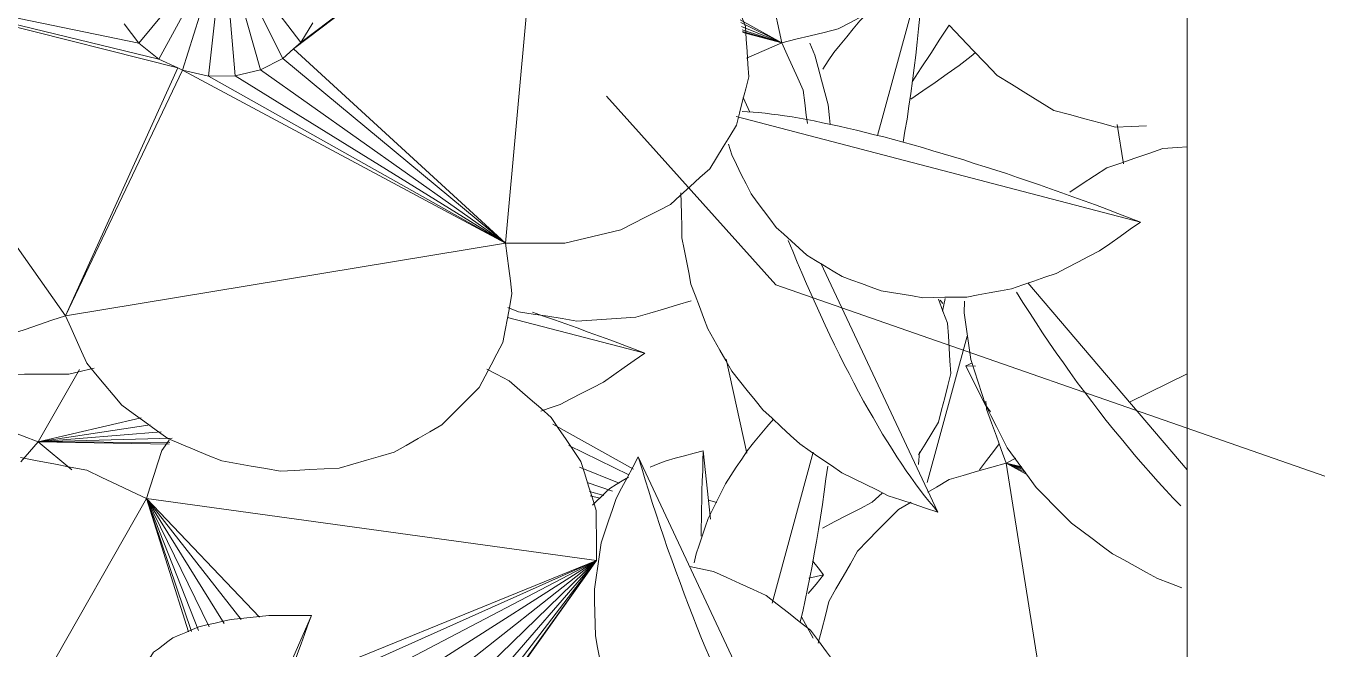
# Model space of a CAD drawing. Header units: metres. Extents: x -18.34 to -13.25, y -25.49 to -16.26.
# Drawn here: x -14.7853 to -14.6787, y -21.1618 to -21.1106 of the extents above; entities that cross this region are included whole.
import ezdxf

# ---------------------------------------------------------------- set-up
doc = ezdxf.new("R2010")
doc.units = ezdxf.units.M
for name, color, linetype, lineweight in [('Importações nas famílias', 7, 'Continuous', 5), ('Quadro estrutural', 7, 'Continuous', 5), ('Vegetação', 7, 'Continuous', 5)]:
    doc.layers.add(name, color=color, linetype=linetype, lineweight=lineweight)

# ---------------------------------------------------------------- blocks, each defined once
blk = doc.blocks.new('Tram - Tram-V1-Pavimento 02 - Executivo')
at = {"layer": 'Quadro estrutural'}
blk.add_line((3.76317, -0.05), (3.49475, -0.05), dxfattribs=at)
blk = doc.blocks.new('Planta_pergolado_12200 - plantas pergolado_skp_Component_12-V499-Pavimento 02 - Executivo')
at = {"layer": 'Importações nas famílias', "color": 9}
for p, q in [((-0.15807, 0.02704), (-0.13764, 0.01744)), ((-0.12525, 0.01162), (-0.12404, 0.01106))]:
    blk.add_line(p, q, dxfattribs=at)
at = {"layer": 'Importações nas famílias', "color": 9, "flags": 128}
for points in [[(-0.15672, 0.02298), (-0.15706, 0.024), (-0.1574, 0.02501), (-0.15774, 0.02603), (-0.15807, 0.02704)], [(-0.15807, 0.02704), (-0.15762, 0.02668), (-0.15717, 0.02631), (-0.15672, 0.02595), (-0.15627, 0.02559)], [(-0.15627, 0.02559), (-0.15574, 0.02521), (-0.1552, 0.02483), (-0.15467, 0.02445), (-0.15414, 0.02408)], [(-0.15414, 0.02408), (-0.15352, 0.02369), (-0.15291, 0.0233), (-0.1523, 0.02291), (-0.15168, 0.02252)], [(-0.15484, 0.01918), (-0.15531, 0.02013), (-0.15578, 0.02108), (-0.15625, 0.02203), (-0.15672, 0.02298)], [(-0.15168, 0.02252), (-0.151, 0.02213), (-0.15031, 0.02174), (-0.14963, 0.02134), (-0.14895, 0.02095)], [(-0.14895, 0.02095), (-0.1482, 0.02055), (-0.14745, 0.02016), (-0.1467, 0.01976), (-0.14595, 0.01937)], [(-0.14595, 0.01937), (-0.14515, 0.01898), (-0.14434, 0.01858), (-0.14354, 0.01819), (-0.14273, 0.0178)], [(-0.15247, 0.01572), (-0.15307, 0.01658), (-0.15366, 0.01745), (-0.15425, 0.01831), (-0.15484, 0.01918)], [(-0.14273, 0.0178), (-0.14188, 0.01741), (-0.14103, 0.01703), (-0.14018, 0.01664), (-0.13933, 0.01626)], [(-0.13933, 0.01626), (-0.13844, 0.01588), (-0.13755, 0.01551), (-0.13666, 0.01514), (-0.13577, 0.01476)], [(-0.14967, 0.01268), (-0.15037, 0.01344), (-0.15107, 0.0142), (-0.15177, 0.01496), (-0.15247, 0.01572)], [(-0.1465, 0.01015), (-0.14729, 0.01078), (-0.14808, 0.01141), (-0.14888, 0.01205), (-0.14967, 0.01268)], [(-0.14303, 0.00817), (-0.1439, 0.00866), (-0.14477, 0.00916), (-0.14563, 0.00965), (-0.1465, 0.01015)], [(-0.13935, 0.00679), (-0.14027, 0.00713), (-0.14119, 0.00748), (-0.14211, 0.00782), (-0.14303, 0.00817)], [(-0.13555, 0.00605), (-0.1365, 0.00624), (-0.13745, 0.00642), (-0.1384, 0.00661), (-0.13935, 0.00679)], [(-0.13188, 0.00597), (-0.13267, 0.00598), (-0.13363, 0.00601), (-0.13459, 0.00603), (-0.13555, 0.00605)]]:
    blk.add_lwpolyline(points, dxfattribs=at)
blk = doc.blocks.new('Planta_pergolado_12200 - plantas pergolado_skp_Component_16-V3791-Pavimento 02 - Executivo')
at = {"extrusion": (0, 0, -1), "zscale": -1, "rotation": 180}
blk.add_blockref('Planta_pergolado_12200 - plantas pergolado_skp_Component_12-V499-Pavimento 02 - Executivo', (0, 0), dxfattribs=at)
blk = doc.blocks.new('Planta_pergolado_12200 - plantas pergolado_skp_Component_12-V1895-Pavimento 02 - Executivo')
at = {"layer": 'Importações nas famílias', "color": 9}
for p, q in [((-0.15316, 0.01682), (-0.16553, 0.01345)), ((-0.16708, 0.01575), (-0.16623, 0.01596)), ((-0.1615, 0.00721), (-0.16224, 0.00706))]:
    blk.add_line(p, q, dxfattribs=at)
at = {"layer": 'Importações nas famílias', "color": 9, "flags": 128}
for points in [[(-0.16249, 0.01673), (-0.16149, 0.0169), (-0.16049, 0.01708), (-0.15949, 0.01725), (-0.15848, 0.01742)], [(-0.15848, 0.01742), (-0.15744, 0.01757), (-0.15639, 0.01771), (-0.15534, 0.01786), (-0.1543, 0.01801)], [(-0.16623, 0.01596), (-0.1653, 0.01615), (-0.16436, 0.01635), (-0.16343, 0.01654), (-0.16249, 0.01673)], [(-0.15044, 0.01355), (-0.15108, 0.01301), (-0.15173, 0.01247), (-0.15238, 0.01193), (-0.15303, 0.0114)], [(-0.15303, 0.0114), (-0.15371, 0.01095), (-0.15439, 0.01051), (-0.15507, 0.01006), (-0.15575, 0.00961)], [(-0.15575, 0.00961), (-0.15646, 0.00926), (-0.15717, 0.00891), (-0.15788, 0.00856), (-0.15859, 0.00821)], [(-0.15859, 0.00821), (-0.15931, 0.00796), (-0.16004, 0.00771), (-0.16077, 0.00746), (-0.1615, 0.00721)]]:
    blk.add_lwpolyline(points, dxfattribs=at)
blk = doc.blocks.new('Planta_pergolado_12200 - plantas pergolado_skp_Component_17-V3799-Pavimento 02 - Executivo')
at = {"layer": 'Importações nas famílias', "color": 9}
for p, q in [((-0.18498, 0.05388), (-0.15696, 0.0379)), ((-0.15696, 0.0379), (-0.1679, 0.03444)), ((-0.16786, 0.03421), (-0.15696, 0.0379)), ((-0.16777, 0.03363), (-0.15696, 0.0379)), ((-0.15696, 0.0379), (-0.16749, 0.03275)), ((-0.15696, 0.0379), (-0.16721, 0.03153)), ((-0.16688, 0.03012), (-0.15696, 0.0379)), ((-0.16668, 0.02861), (-0.15696, 0.0379)), ((-0.16204, 0.00097), (-0.15696, 0.0379)), ((-0.15302, 0.03664), (-0.15215, 0.03604)), ((-0.17144, 0.02405), (-0.16204, 0.00097)), ((-0.16204, 0.00097), (-0.1714, 0.02186)), ((-0.16204, 0.00097), (-0.17185, 0.01972)), ((-0.16204, 0.00097), (-0.17402, 0.01614)), ((-0.16204, 0.00097), (-0.1817, 0.01499)), ((-0.16204, 0.00097), (-0.17561, 0.01494)), ((-0.16204, 0.00097), (-0.18105, 0.0146)), ((-0.16204, 0.00097), (-0.17925, 0.01414)), ((-0.16204, 0.00097), (-0.17035, 0.01401)), ((-0.16204, 0.00097), (-0.17435, 0.01163))]:
    blk.add_line(p, q, dxfattribs=at)
at = {"layer": 'Importações nas famílias', "color": 9, "flags": 128}
for points in [[(-0.15358, 0.04823), (-0.15385, 0.04687), (-0.15411, 0.04551), (-0.15437, 0.04415), (-0.15463, 0.04279)], [(-0.15463, 0.04279), (-0.15522, 0.04157), (-0.1558, 0.04034), (-0.15638, 0.03912), (-0.15696, 0.0379)], [(-0.15696, 0.0379), (-0.15598, 0.03758), (-0.15499, 0.03727), (-0.15401, 0.03696), (-0.15302, 0.03664)], [(-0.14634, 0.00997), (-0.14676, 0.00917), (-0.1473, 0.00812)], [(-0.1473, 0.00812), (-0.14805, 0.00726), (-0.1488, 0.0064), (-0.14955, 0.00554), (-0.1503, 0.00468)], [(-0.1503, 0.00468), (-0.1512, 0.00407), (-0.15211, 0.00346), (-0.15302, 0.00285), (-0.15392, 0.00224)], [(-0.15392, 0.00224), (-0.15493, 0.00193), (-0.15593, 0.00161), (-0.15693, 0.00129), (-0.15793, 0.00098)], [(-0.15793, 0.00098), (-0.15896, 0.00098), (-0.15999, 0.00097), (-0.16102, 0.00097), (-0.16204, 0.00097)], [(-0.16253, -0.00669), (-0.16269, -0.00745), (-0.16294, -0.00864)], [(-0.16294, -0.00864), (-0.16343, -0.00972), (-0.16393, -0.0108), (-0.16442, -0.01189), (-0.16492, -0.01297)], [(-0.16492, -0.01297), (-0.16563, -0.01387), (-0.16634, -0.01478), (-0.16705, -0.01568), (-0.16776, -0.01659)], [(-0.16776, -0.01659), (-0.16864, -0.01725), (-0.16952, -0.01791), (-0.1704, -0.01858), (-0.17128, -0.01924)]]:
    blk.add_lwpolyline(points, dxfattribs=at)
blk = doc.blocks.new('Planta_pergolado_12200 - plantas pergolado_skp_Component_16-V3800-Pavimento 02 - Executivo')
blk.add_blockref('Planta_pergolado_12200 - plantas pergolado_skp_Component_17-V3799-Pavimento 02 - Executivo', (0, 0))
at = {"extrusion": (0, 0, -1), "zscale": -1, "rotation": 180}
blk.add_blockref('Planta_pergolado_12200 - plantas pergolado_skp_Component_12-V1895-Pavimento 02 - Executivo', (0, 0), dxfattribs=at)
blk = doc.blocks.new('Planta_pergolado_12200 - plantas pergolado_skp_Component_12-V512-Pavimento 02 - Executivo')
at = {"layer": 'Importações nas famílias', "color": 9}
blk.add_line((-0.19074, 0.01994), (-0.15354, 0.00246), dxfattribs=at)
at = {"layer": 'Importações nas famílias', "color": 9, "flags": 128}
for points in [[(-0.1894, 0.01588), (-0.18973, 0.01689), (-0.19007, 0.01791), (-0.19041, 0.01892), (-0.19074, 0.01994)], [(-0.19074, 0.01994), (-0.19029, 0.01958), (-0.18984, 0.01921), (-0.1894, 0.01885), (-0.18895, 0.01849)], [(-0.18895, 0.01849), (-0.18841, 0.01811), (-0.18788, 0.01773), (-0.18734, 0.01735), (-0.18681, 0.01697)], [(-0.18681, 0.01697), (-0.1862, 0.01659), (-0.18558, 0.0162), (-0.18497, 0.01581), (-0.18436, 0.01542)], [(-0.18752, 0.01207), (-0.18799, 0.01302), (-0.18846, 0.01398), (-0.18893, 0.01493), (-0.1894, 0.01588)], [(-0.18436, 0.01542), (-0.18367, 0.01503), (-0.18299, 0.01463), (-0.1823, 0.01424), (-0.18162, 0.01385)], [(-0.18162, 0.01385), (-0.18087, 0.01345), (-0.18012, 0.01306), (-0.17937, 0.01266), (-0.17862, 0.01227)], [(-0.18515, 0.00861), (-0.18574, 0.00948), (-0.18633, 0.01034), (-0.18692, 0.01121), (-0.18752, 0.01207)], [(-0.17862, 0.01227), (-0.17782, 0.01187), (-0.17701, 0.01148), (-0.17621, 0.01109), (-0.17541, 0.0107)], [(-0.17541, 0.0107), (-0.17455, 0.01031), (-0.1737, 0.00992), (-0.17285, 0.00954), (-0.172, 0.00915)], [(-0.18234, 0.00558), (-0.18304, 0.00634), (-0.18374, 0.0071), (-0.18445, 0.00785), (-0.18515, 0.00861)], [(-0.172, 0.00915), (-0.17111, 0.00878), (-0.17022, 0.00841), (-0.16933, 0.00803), (-0.16845, 0.00766)], [(-0.16845, 0.00766), (-0.16753, 0.0073), (-0.16661, 0.00694), (-0.1657, 0.00658), (-0.16478, 0.00623)], [(-0.17917, 0.00304), (-0.17996, 0.00368), (-0.18076, 0.00431), (-0.18155, 0.00495), (-0.18234, 0.00558)], [(-0.16478, 0.00623), (-0.16385, 0.00589), (-0.16291, 0.00555), (-0.16198, 0.00521), (-0.16105, 0.00487)], [(-0.16105, 0.00487), (-0.16011, 0.00456), (-0.15917, 0.00424), (-0.15823, 0.00393), (-0.15729, 0.00361)], [(-0.15729, 0.00361), (-0.15635, 0.00333), (-0.15541, 0.00304), (-0.15447, 0.00275), (-0.15354, 0.00246)], [(-0.17571, 0.00106), (-0.17657, 0.00156), (-0.17744, 0.00205), (-0.1783, 0.00255), (-0.17917, 0.00304)], [(-0.15354, 0.00246), (-0.15439, 0.00201), (-0.15525, 0.00155), (-0.1561, 0.00109), (-0.15695, 0.00064)], [(-0.17203, -0.00031), (-0.17295, 0.00003), (-0.17387, 0.00038), (-0.17479, 0.00072), (-0.17571, 0.00106)], [(-0.15695, 0.00064), (-0.15786, 0.00034), (-0.15878, 0.00003), (-0.15969, -0.00027), (-0.1606, -0.00057)], [(-0.16822, -0.00105), (-0.16918, -0.00087), (-0.17013, -0.00068), (-0.17108, -0.0005), (-0.17203, -0.00031)], [(-0.16438, -0.00114), (-0.16534, -0.00112), (-0.1663, -0.0011), (-0.16726, -0.00107), (-0.16822, -0.00105)], [(-0.1606, -0.00057), (-0.16154, -0.00071), (-0.16249, -0.00086), (-0.16344, -0.001), (-0.16438, -0.00114)]]:
    blk.add_lwpolyline(points, dxfattribs=at)
blk = doc.blocks.new('Planta_pergolado_12200 - plantas pergolado_skp_Component_12-V3801-Pavimento 02 - Executivo')
at = {"layer": 'Importações nas famílias', "color": 9}
blk.add_line((-0.18244, 0.03128), (-0.16656, 0.02436), dxfattribs=at)
at = {"layer": 'Importações nas famílias', "color": 9, "flags": 128}
for points in [[(-0.17262, 0.03864), (-0.17307, 0.03857), (-0.17352, 0.0385), (-0.17397, 0.03843), (-0.17442, 0.03836)], [(-0.17099, 0.03829), (-0.1714, 0.03837), (-0.1718, 0.03846), (-0.17221, 0.03855), (-0.17262, 0.03864)], [(-0.17635, 0.03746), (-0.17685, 0.03708), (-0.17735, 0.0367), (-0.17786, 0.03632), (-0.17836, 0.03595)], [(-0.17442, 0.03836), (-0.1749, 0.03813), (-0.17538, 0.03791), (-0.17587, 0.03768), (-0.17635, 0.03746)], [(-0.17035, 0.03784), (-0.17063, 0.03804), (-0.17099, 0.03829)], [(-0.16957, 0.03731), (-0.16992, 0.03755), (-0.17028, 0.0378)], [(-0.16839, 0.03573), (-0.16869, 0.03613), (-0.16898, 0.03652), (-0.16928, 0.03692), (-0.16957, 0.03731)], [(-0.17836, 0.03595), (-0.17887, 0.03543), (-0.17938, 0.03491), (-0.1799, 0.03439), (-0.18041, 0.03387)], [(-0.16748, 0.0336), (-0.16771, 0.03413), (-0.16794, 0.03467), (-0.16816, 0.0352), (-0.16839, 0.03573)], [(-0.18041, 0.03387), (-0.18092, 0.03322), (-0.18143, 0.03257), (-0.18193, 0.03193), (-0.18244, 0.03128)], [(-0.16687, 0.03094), (-0.16702, 0.03161), (-0.16718, 0.03227), (-0.16733, 0.03293), (-0.16748, 0.0336)], [(-0.18317, 0.03137), (-0.18326, 0.03136), (-0.18334, 0.03135), (-0.18343, 0.03134), (-0.18351, 0.03133)], [(-0.18351, 0.03133), (-0.1835, 0.03129), (-0.18348, 0.03124), (-0.18347, 0.0312), (-0.18345, 0.03116)], [(-0.18345, 0.03116), (-0.18334, 0.03108), (-0.18322, 0.031), (-0.18311, 0.03093), (-0.18299, 0.03085)], [(-0.18244, 0.03128), (-0.18263, 0.0313), (-0.18281, 0.03132), (-0.18299, 0.03135), (-0.18317, 0.03137)], [(-0.16656, 0.02784), (-0.16663, 0.02862), (-0.16671, 0.02939), (-0.16679, 0.03017), (-0.16687, 0.03094)], [(-0.18299, 0.03085), (-0.18278, 0.03074), (-0.18257, 0.03064), (-0.18236, 0.03053), (-0.18215, 0.03042)], [(-0.18215, 0.03042), (-0.18184, 0.03028), (-0.18153, 0.03014), (-0.18122, 0.03), (-0.18092, 0.02986)], [(-0.18092, 0.02986), (-0.18052, 0.02969), (-0.18012, 0.02952), (-0.17972, 0.02936), (-0.17932, 0.02919)], [(-0.17932, 0.02919), (-0.17883, 0.02899), (-0.17834, 0.0288), (-0.17786, 0.0286), (-0.17737, 0.0284)], [(-0.17737, 0.0284), (-0.1768, 0.02818), (-0.17623, 0.02796), (-0.17566, 0.02774), (-0.17509, 0.02752)], [(-0.16656, 0.02436), (-0.16656, 0.02523), (-0.16656, 0.0261), (-0.16656, 0.02697), (-0.16656, 0.02784)], [(-0.17509, 0.02752), (-0.17445, 0.02727), (-0.1738, 0.02703), (-0.17316, 0.02679), (-0.17251, 0.02654)], [(-0.17251, 0.02654), (-0.1718, 0.02628), (-0.17109, 0.02601), (-0.17037, 0.02575), (-0.16966, 0.02549)], [(-0.16966, 0.02549), (-0.16888, 0.0252), (-0.16811, 0.02492), (-0.16733, 0.02464), (-0.16656, 0.02436)]]:
    blk.add_lwpolyline(points, dxfattribs=at)
blk = doc.blocks.new('Planta_pergolado_12200 - plantas pergolado_skp_Component_12-V513-Pavimento 02 - Executivo')
at = {"layer": 'Importações nas famílias', "color": 9}
for p, q in [((-0.13427, 0.04369), (-0.1256, 0.01049)), ((-0.12787, 0.00987), (-0.12875, 0.01013))]:
    blk.add_line(p, q, dxfattribs=at)
at = {"layer": 'Importações nas famílias', "color": 9, "flags": 128}
for points in [[(-0.13664, 0.04031), (-0.13605, 0.04116), (-0.13546, 0.042), (-0.13486, 0.04284), (-0.13427, 0.04369)], [(-0.13427, 0.04369), (-0.13392, 0.04276), (-0.13357, 0.04183), (-0.13321, 0.04091), (-0.13286, 0.03998)], [(-0.13848, 0.03675), (-0.13802, 0.03764), (-0.13756, 0.03853), (-0.1371, 0.03942), (-0.13664, 0.04031)], [(-0.13286, 0.03998), (-0.13253, 0.03906), (-0.1322, 0.03814), (-0.13186, 0.03722), (-0.13153, 0.0363)], [(-0.13975, 0.0331), (-0.13943, 0.03401), (-0.13912, 0.03493), (-0.1388, 0.03584), (-0.13848, 0.03675)], [(-0.13153, 0.0363), (-0.13122, 0.03539), (-0.13091, 0.03449), (-0.1306, 0.03358), (-0.13029, 0.03268)], [(-0.14042, 0.02943), (-0.14025, 0.03035), (-0.14008, 0.03126), (-0.13992, 0.03218), (-0.13975, 0.0331)], [(-0.13029, 0.03268), (-0.13001, 0.0318), (-0.12973, 0.03092), (-0.12945, 0.03004), (-0.12917, 0.02917)], [(-0.14047, 0.02583), (-0.14046, 0.02673), (-0.14044, 0.02763), (-0.14043, 0.02853), (-0.14042, 0.02943)], [(-0.12917, 0.02917), (-0.12891, 0.02832), (-0.12866, 0.02748), (-0.12841, 0.02664), (-0.12816, 0.0258)], [(-0.1399, 0.02239), (-0.14005, 0.02325), (-0.14019, 0.02411), (-0.14033, 0.02497), (-0.14047, 0.02583)], [(-0.12816, 0.0258), (-0.12794, 0.025), (-0.12772, 0.0242), (-0.1275, 0.0234), (-0.12728, 0.02261)], [(-0.13873, 0.01919), (-0.13903, 0.01999), (-0.13932, 0.02079), (-0.13961, 0.02159), (-0.1399, 0.02239)], [(-0.12728, 0.02261), (-0.1271, 0.02186), (-0.12692, 0.02112), (-0.12673, 0.02038), (-0.12655, 0.01964)], [(-0.12655, 0.01964), (-0.1264, 0.01895), (-0.12626, 0.01827), (-0.12611, 0.01759), (-0.12596, 0.01691)], [(-0.13699, 0.0163), (-0.13742, 0.01702), (-0.13786, 0.01774), (-0.1383, 0.01846), (-0.13873, 0.01919)], [(-0.1347, 0.01379), (-0.13527, 0.01441), (-0.13584, 0.01504), (-0.13642, 0.01567), (-0.13699, 0.0163)], [(-0.12596, 0.01691), (-0.12586, 0.0163), (-0.12575, 0.01569), (-0.12564, 0.01508), (-0.12554, 0.01447)], [(-0.12554, 0.01447), (-0.12547, 0.01394), (-0.1254, 0.0134), (-0.12534, 0.01287), (-0.12527, 0.01233)], [(-0.13194, 0.01172), (-0.13263, 0.01223), (-0.13332, 0.01275), (-0.13401, 0.01327), (-0.1347, 0.01379)], [(-0.12527, 0.01233), (-0.12524, 0.01188), (-0.12522, 0.01143), (-0.12519, 0.01098)], [(-0.12875, 0.01013), (-0.12955, 0.01053), (-0.13035, 0.01092), (-0.13114, 0.01132), (-0.13194, 0.01172)]]:
    blk.add_lwpolyline(points, dxfattribs=at)
blk = doc.blocks.new('Planta_pergolado_12200 - plantas pergolado_skp_Component_17-V1909-Pavimento 02 - Executivo')
at = {"layer": 'Importações nas famílias', "color": 9}
for p, q in [((-0.03109, 0.00279), (-0.06236, -0.00003)), ((-0.03109, 0.00279), (-0.0464, -0.01744)), ((-0.03109, 0.00279), (-0.04587, -0.01685)), ((-0.0683, -0.03615), (-0.06236, -0.00003)), ((-0.04862, -0.02222), (-0.06236, -0.00003)), ((-0.06236, -0.00003), (-0.04863, -0.02441)), ((-0.04813, -0.02014), (-0.06236, -0.00003)), ((-0.04719, -0.01831), (-0.06236, -0.00003)), ((-0.0464, -0.01744), (-0.06236, -0.00003)), ((-0.06236, -0.00003), (-0.04816, -0.02655)), ((-0.04426, -0.01586), (-0.04587, -0.01685)), ((-0.04587, -0.01685), (-0.0464, -0.01744)), ((-0.04587, -0.01685), (-0.03749, -0.02318)), ((-0.0464, -0.01744), (-0.04719, -0.01831)), ((-0.04719, -0.01831), (-0.04813, -0.02014)), ((-0.03749, -0.02318), (-0.04719, -0.01831)), ((-0.04813, -0.02014), (-0.04862, -0.02222)), ((-0.03749, -0.02318), (-0.04813, -0.02014)), ((-0.04862, -0.02222), (-0.04863, -0.02441)), ((-0.03749, -0.02318), (-0.04862, -0.02222)), ((-0.03749, -0.02318), (-0.04863, -0.02441)), ((-0.03749, -0.02318), (-0.04816, -0.02655)), ((-0.03749, -0.02318), (-0.04724, -0.0285)), ((-0.03749, -0.02318), (-0.04594, -0.03013)), ((-0.04863, -0.02441), (-0.04816, -0.02655)), ((-0.04816, -0.02655), (-0.0683, -0.03615)), ((-0.04816, -0.02655), (-0.04797, -0.02694)), ((-0.0683, -0.03615), (-0.04797, -0.02694)), ((-0.04797, -0.02694), (-0.04724, -0.0285)), ((-0.04797, -0.02694), (-0.04069, -0.05566)), ((-0.04724, -0.0285), (-0.04594, -0.03013)), ((-0.04724, -0.0285), (-0.04069, -0.05566)), ((-0.04594, -0.03013), (-0.04434, -0.03133)), ((-0.04594, -0.03013), (-0.04069, -0.05566)), ((-0.04069, -0.05566), (-0.0683, -0.03615))]:
    blk.add_line(p, q, dxfattribs=at)
at = {"layer": 'Importações nas famílias', "color": 9, "flags": 128}
for points in [[(-0.04869, 0.01992), (-0.04968, 0.01967), (-0.05068, 0.01942), (-0.05167, 0.01917), (-0.05267, 0.01892)], [(-0.04457, 0.01965), (-0.0456, 0.01972), (-0.04663, 0.01978), (-0.04766, 0.01985), (-0.04869, 0.01992)], [(-0.0406, 0.01814), (-0.0416, 0.01852), (-0.04259, 0.01889), (-0.04358, 0.01927), (-0.04457, 0.01965)], [(-0.05267, 0.01892), (-0.05356, 0.01837), (-0.05445, 0.01782), (-0.05535, 0.01728), (-0.05624, 0.01673)], [(-0.05624, 0.01673), (-0.05697, 0.01592), (-0.05771, 0.01511), (-0.05844, 0.0143), (-0.05917, 0.01349)], [(-0.05917, 0.01349), (-0.05969, 0.01248), (-0.06021, 0.01146), (-0.06073, 0.01044), (-0.06125, 0.00943)], [(-0.06125, 0.00943), (-0.06152, 0.00828), (-0.06179, 0.00712), (-0.06207, 0.00597), (-0.06234, 0.00482)], [(-0.06234, 0.00482), (-0.06234, 0.00361), (-0.06235, 0.0024), (-0.06236, 0.00118), (-0.06236, -0.00003)], [(-0.06647, 0.00049), (-0.06748, 0.00031), (-0.06849, 0.00012), (-0.06949, -0.00007), (-0.0705, -0.00025)], [(-0.06236, -0.00003), (-0.06339, 0.0001), (-0.06442, 0.00023), (-0.06544, 0.00036), (-0.06647, 0.00049)], [(-0.0705, -0.00025), (-0.07142, -0.00074), (-0.07234, -0.00123), (-0.07326, -0.00172), (-0.07418, -0.00221)], [(-0.07418, -0.00221), (-0.07495, -0.00298), (-0.07572, -0.00374), (-0.07648, -0.0045), (-0.07725, -0.00526)], [(-0.07725, -0.00526), (-0.07782, -0.00624), (-0.07838, -0.00722), (-0.07895, -0.0082), (-0.07951, -0.00918)], [(-0.07951, -0.00918), (-0.07984, -0.01031), (-0.08016, -0.01144), (-0.08049, -0.01257), (-0.08081, -0.0137)], [(-0.08081, -0.0137), (-0.08087, -0.01491), (-0.08093, -0.01611), (-0.08099, -0.01732), (-0.08105, -0.01853)], [(-0.08105, -0.01853), (-0.08084, -0.01972), (-0.08064, -0.02092), (-0.08043, -0.02212), (-0.08022, -0.02332)], [(-0.08022, -0.02332), (-0.07976, -0.02443), (-0.0793, -0.02554), (-0.07884, -0.02665), (-0.07837, -0.02776)], [(-0.07837, -0.02776), (-0.07769, -0.0287), (-0.07701, -0.02965), (-0.07632, -0.03059), (-0.07564, -0.03154)], [(-0.07564, -0.03154), (-0.07478, -0.03225), (-0.07392, -0.03297), (-0.07306, -0.03368), (-0.0722, -0.0344)], [(-0.0722, -0.0344), (-0.07123, -0.03484), (-0.07025, -0.03527), (-0.06927, -0.03571), (-0.0683, -0.03615)], [(-0.0683, -0.03615), (-0.06867, -0.03726), (-0.06905, -0.03836), (-0.06942, -0.03947), (-0.0698, -0.04058)]]:
    blk.add_lwpolyline(points, dxfattribs=at)
blk = doc.blocks.new('Planta_pergolado_12200 - plantas pergolado_skp_Component_16-V3803-Pavimento 02 - Executivo')
at = {"extrusion": (0, 0, -1), "zscale": -1, "rotation": 180}
for name, p in [('Planta_pergolado_12200 - plantas pergolado_skp_Component_17-V1909-Pavimento 02 - Executivo', (0.07365, 0.00839)), ('Planta_pergolado_12200 - plantas pergolado_skp_Component_12-V512-Pavimento 02 - Executivo', (0, 0)), ('Planta_pergolado_12200 - plantas pergolado_skp_Component_12-V513-Pavimento 02 - Executivo', (0, 0))]:
    blk.add_blockref(name, p, dxfattribs=at)
blk.add_blockref('Planta_pergolado_12200 - plantas pergolado_skp_Component_12-V3801-Pavimento 02 - Executivo', (0, 0))
blk = doc.blocks.new('Planta_pergolado_12200 - plantas pergolado_skp_Component_12-V517-Pavimento 02 - Executivo')
at = {"layer": 'Importações nas famílias', "color": 9}
blk.add_line((-0.14503, 0.00299), (-0.14209, -0.00827), dxfattribs=at)
at = {"layer": 'Importações nas famílias', "color": 9, "flags": 128}
for points in [[(-0.1474, -0.00039), (-0.1468, 0.00045), (-0.14621, 0.0013), (-0.14562, 0.00214), (-0.14503, 0.00299)], [(-0.14503, 0.00299), (-0.14468, 0.00206), (-0.14432, 0.00113), (-0.14397, 0.00021), (-0.14362, -0.00072)], [(-0.14924, -0.00395), (-0.14878, -0.00306), (-0.14832, -0.00217), (-0.14786, -0.00128), (-0.1474, -0.00039)], [(-0.14362, -0.00072), (-0.14329, -0.00164), (-0.14295, -0.00256), (-0.14262, -0.00348), (-0.14229, -0.0044)], [(-0.14978, -0.00552), (-0.14955, -0.00486), (-0.14924, -0.00395)], [(-0.14229, -0.0044), (-0.14198, -0.00531), (-0.14167, -0.00621)]]:
    blk.add_lwpolyline(points, dxfattribs=at)
blk = doc.blocks.new('Planta_pergolado_12200 - plantas pergolado_skp_Component_17-V3804-Pavimento 02 - Executivo')
at = {"layer": 'Importações nas famílias', "color": 9, "flags": 128}
for points in [[(-0.14675, 0.04427), (-0.14675, 0.04548), (-0.14676, 0.04669), (-0.14676, 0.04791), (-0.14677, 0.04912)], [(-0.14625, 0.04219), (-0.14647, 0.04312), (-0.14675, 0.04427)]]:
    blk.add_lwpolyline(points, dxfattribs=at)
blk = doc.blocks.new('Planta_pergolado_12200 - plantas pergolado_skp_Component_16-V3805-Pavimento 02 - Executivo')
blk.add_blockref('Planta_pergolado_12200 - plantas pergolado_skp_Component_17-V3804-Pavimento 02 - Executivo', (0, 0))
at = {"extrusion": (0, 0, -1), "zscale": -1, "rotation": 180}
blk.add_blockref('Planta_pergolado_12200 - plantas pergolado_skp_Component_12-V517-Pavimento 02 - Executivo', (0, 0), dxfattribs=at)
blk = doc.blocks.new('Planta_pergolado_12200 - plantas pergolado_skp_Component_12-V3813-Pavimento 02 - Executivo')
at = {"layer": 'Importações nas famílias', "color": 9}
for p, q in [((-0.14608, -0.03013), (-0.14606, -0.02935)), ((-0.14924, -0.03092), (-0.14984, -0.03136))]:
    blk.add_line(p, q, dxfattribs=at)
at = {"layer": 'Importações nas famílias', "color": 9, "flags": 128}
for points in [[(-0.14606, -0.02935), (-0.14685, -0.02974), (-0.14765, -0.03013), (-0.14844, -0.03053), (-0.14924, -0.03092)], [(-0.14585, -0.02982), (-0.14596, -0.02959), (-0.14606, -0.02935)]]:
    blk.add_lwpolyline(points, dxfattribs=at)
blk = doc.blocks.new('Planta_pergolado_12200 - plantas pergolado_skp_Component_12-V1912-Pavimento 02 - Executivo')
at = {"layer": 'Importações nas famílias', "color": 9}
for p, q in [((-0.11736, 0.02558), (-0.1163, 0.02567)), ((-0.11595, 0.02516), (-0.12717, 0.0221)), ((-0.11716, 0.02127), (-0.11776, 0.02065))]:
    blk.add_line(p, q, dxfattribs=at)
at = {"layer": 'Importações nas famílias', "color": 9, "flags": 128}
for points in [[(-0.12772, 0.0242), (-0.12681, 0.02435), (-0.12581, 0.02452)], [(-0.12581, 0.02452), (-0.12476, 0.02467), (-0.12372, 0.02482), (-0.12267, 0.02496), (-0.12162, 0.02511)], [(-0.12162, 0.02511), (-0.12056, 0.02523), (-0.11949, 0.02535), (-0.11842, 0.02547), (-0.11736, 0.02558)], [(-0.11776, 0.02065), (-0.11841, 0.02011), (-0.11906, 0.01957), (-0.11971, 0.01904), (-0.12035, 0.0185)], [(-0.12035, 0.0185), (-0.12103, 0.01805), (-0.12172, 0.01761)]]:
    blk.add_lwpolyline(points, dxfattribs=at)
blk = doc.blocks.new('Planta_pergolado_12200 - plantas pergolado_skp_Component_17-V3814-Pavimento 02 - Executivo')
at = {"layer": 'Importações nas famílias', "color": 9}
for p, q in [((-0.15231, 0.04678), (-0.15459, 0.04403)), ((-0.15248, 0.03603), (-0.15231, 0.04678)), ((-0.15235, 0.03597), (-0.15231, 0.04678)), ((-0.15231, 0.04678), (-0.14637, 0.04339)), ((-0.15032, 0.03832), (-0.15231, 0.04678)), ((-0.1509, 0.0376), (-0.15231, 0.04678)), ((-0.15148, 0.03668), (-0.15231, 0.04678)), ((-0.15199, 0.03579), (-0.15231, 0.04678)), ((-0.17424, 0.01967), (-0.17341, 0.01955)), ((-0.1734, 0.01952), (-0.17424, 0.01966)), ((-0.17417, 0.01848), (-0.17377, 0.01756)), ((-0.15086, 0.00456), (-0.15453, -0.00207)), ((-0.15259, 0.00323), (-0.155, -0.00168)), ((-0.15439, 0.00235), (-0.1557, -0.0009)), ((-0.15693, 0.00068), (-0.15672, 0.00149)), ((-0.15671, 0.00037), (-0.15637, 0.00154)), ((-0.15565, 0.00172), (-0.15635, -0.00036)), ((-0.14552, -0.00967), (-0.15323, -0.01136)), ((-0.15651, -0.02247), (-0.15725, -0.02165))]:
    blk.add_line(p, q, dxfattribs=at)
at = {"layer": 'Importações nas famílias', "color": 9, "flags": 128}
for points in [[(-0.15393, 0.0482), (-0.15313, 0.0475), (-0.15231, 0.04678)], [(-0.15231, 0.04678), (-0.15182, 0.04806), (-0.15148, 0.04893)], [(-0.15725, -0.02165), (-0.15779, -0.02064), (-0.15832, -0.01962), (-0.15885, -0.0186), (-0.15939, -0.01758)], [(-0.15068, -0.0271), (-0.15158, -0.02655), (-0.15248, -0.026), (-0.15338, -0.02545)], [(-0.14668, -0.02811), (-0.14768, -0.02786), (-0.14868, -0.02761), (-0.14968, -0.02736), (-0.15068, -0.0271)], [(-0.14059, -0.02709), (-0.14158, -0.02747), (-0.14256, -0.02785)], [(-0.14256, -0.02785), (-0.14359, -0.02791), (-0.14462, -0.02798), (-0.14565, -0.02804), (-0.14668, -0.02811)]]:
    blk.add_lwpolyline(points, dxfattribs=at)
blk = doc.blocks.new('Planta_pergolado_12200 - plantas pergolado_skp_Component_16-V3815-Pavimento 02 - Executivo')
for name in ['Planta_pergolado_12200 - plantas pergolado_skp_Component_17-V3814-Pavimento 02 - Executivo', 'Planta_pergolado_12200 - plantas pergolado_skp_Component_12-V3813-Pavimento 02 - Executivo']:
    blk.add_blockref(name, (0, 0))
at = {"extrusion": (0, 0, -1), "zscale": -1, "rotation": 180}
blk.add_blockref('Planta_pergolado_12200 - plantas pergolado_skp_Component_12-V1912-Pavimento 02 - Executivo', (0, 0), dxfattribs=at)
blk = doc.blocks.new('Planta_pergolado_12200 - plantas pergolado_skp_Component_12-V3816-Pavimento 02 - Executivo')
at = {"layer": 'Importações nas famílias', "color": 9}
for p, q in [((-0.14076, -0.02923), (-0.14172, -0.0292)), ((-0.14087, -0.03402), (-0.14003, -0.0335)), ((-0.15459, -0.04752), (-0.13925, -0.03443))]:
    blk.add_line(p, q, dxfattribs=at)
at = {"layer": 'Importações nas famílias', "color": 9, "flags": 128}
for points in [[(-0.14554, -0.02975), (-0.14647, -0.03005), (-0.1474, -0.03035), (-0.14833, -0.03065), (-0.14926, -0.03095)], [(-0.14172, -0.0292), (-0.14267, -0.02934), (-0.14363, -0.02948), (-0.14458, -0.02962), (-0.14554, -0.02975)], [(-0.14926, -0.03095), (-0.15015, -0.0314), (-0.15103, -0.03185), (-0.15192, -0.0323), (-0.1528, -0.03275)], [(-0.1528, -0.03275), (-0.15362, -0.03335), (-0.15443, -0.03394), (-0.15525, -0.03454), (-0.15606, -0.03513)], [(-0.14419, -0.0362), (-0.14336, -0.03565), (-0.14253, -0.03511), (-0.1417, -0.03456), (-0.14087, -0.03402)], [(-0.15606, -0.03513), (-0.15679, -0.03586), (-0.15752, -0.03658), (-0.15825, -0.0373), (-0.15898, -0.03803)], [(-0.14743, -0.03849), (-0.14662, -0.03792), (-0.14581, -0.03735), (-0.145, -0.03677), (-0.14419, -0.0362)], [(-0.15898, -0.03803), (-0.15961, -0.03886), (-0.16024, -0.0397), (-0.16086, -0.04053), (-0.16149, -0.04137)], [(-0.15054, -0.04087), (-0.14976, -0.04027), (-0.14898, -0.03968), (-0.1482, -0.03909), (-0.14743, -0.03849)], [(-0.16149, -0.04137), (-0.16199, -0.0423), (-0.1625, -0.04323), (-0.16301, -0.04416), (-0.16352, -0.04508)], [(-0.1535, -0.0433), (-0.15276, -0.04269), (-0.15202, -0.04208), (-0.15128, -0.04147), (-0.15054, -0.04087)], [(-0.15628, -0.04576), (-0.15558, -0.04514), (-0.15489, -0.04453), (-0.15419, -0.04391), (-0.1535, -0.0433)], [(-0.16352, -0.04508), (-0.16389, -0.04608), (-0.16427, -0.04708)], [(-0.15755, -0.04699), (-0.15691, -0.04637), (-0.15628, -0.04576)]]:
    blk.add_lwpolyline(points, dxfattribs=at)
blk = doc.blocks.new('Planta_pergolado_12200 - plantas pergolado_skp_Component_12-V531-Pavimento 02 - Executivo')
at = {"layer": 'Importações nas famílias', "color": 9}
for p, q in [((-0.16004, 0.00762), (-0.15936, 0.00763)), ((-0.15866, 0.00839), (-0.15304, 0.0078))]:
    blk.add_line(p, q, dxfattribs=at)
at = {"layer": 'Importações nas famílias', "color": 9, "flags": 128}
for points in [[(-0.15936, 0.00763), (-0.1586, 0.00764), (-0.15784, 0.00766), (-0.15708, 0.00767), (-0.15632, 0.00769)], [(-0.15632, 0.00769), (-0.1555, 0.00772), (-0.15468, 0.00775), (-0.15386, 0.00777), (-0.15304, 0.0078)], [(-0.15304, 0.0078), (-0.15324, 0.00704), (-0.15345, 0.00627), (-0.15365, 0.0055), (-0.15385, 0.00474)], [(-0.15385, 0.00474), (-0.15411, 0.00409), (-0.15437, 0.00345)], [(-0.1552, 0.00165), (-0.1555, 0.00114), (-0.15581, 0.00064), (-0.15612, 0.00013)], [(-0.15612, 0.00013), (-0.15647, -0.00023), (-0.15681, -0.00059), (-0.15716, -0.00095), (-0.15751, -0.0013)]]:
    blk.add_lwpolyline(points, dxfattribs=at)
blk = doc.blocks.new('Planta_pergolado_12200 - plantas pergolado_skp_Component_17-V533-Pavimento 02 - Executivo')
at = {"layer": 'Importações nas famílias', "color": 9}
for p, q in [((-0.11553, 0.02375), (-0.11628, 0.02294)), ((-0.12082, 0.01135), (-0.11956, 0.01425)), ((-0.11848, 0.011), (-0.11956, 0.01425)), ((-0.11956, 0.01425), (-0.11863, 0.01103)), ((-0.11823, 0.01094), (-0.11956, 0.01425)), ((-0.1179, 0.01087), (-0.11956, 0.01425)), ((-0.11767, 0.01082), (-0.11956, 0.01425)), ((-0.11956, 0.01425), (-0.11871, 0.01105)), ((-0.10834, 0.01179), (-0.11956, 0.01425)), ((-0.14162, -0.00737), (-0.14127, -0.00824))]:
    blk.add_line(p, q, dxfattribs=at)
at = {"layer": 'Importações nas famílias', "color": 9, "flags": 128}
for points in [[(-0.10696, 0.02908), (-0.1077, 0.02889), (-0.1087, 0.02864), (-0.1097, 0.02839)], [(-0.1097, 0.02839), (-0.1106, 0.02784), (-0.1115, 0.02729), (-0.1124, 0.02674)], [(-0.11628, 0.02294), (-0.11681, 0.02192), (-0.11734, 0.0209), (-0.11788, 0.01989), (-0.11841, 0.01887)], [(-0.11841, 0.01887), (-0.1187, 0.01771), (-0.11898, 0.01656), (-0.11927, 0.0154), (-0.11956, 0.01425)], [(-0.12344, 0.016), (-0.12447, 0.01612), (-0.1255, 0.01625), (-0.12619, 0.01634)], [(-0.11956, 0.01425), (-0.12053, 0.01468), (-0.1215, 0.01512), (-0.12247, 0.01556), (-0.12344, 0.016)], [(-0.14073, 0.0068), (-0.14107, 0.00567), (-0.14141, 0.00453), (-0.14175, 0.0034), (-0.14208, 0.00227)], [(-0.14208, 0.00227), (-0.14216, 0.00106), (-0.14224, -0.00015), (-0.14231, -0.00136), (-0.14239, -0.00257)], [(-0.14239, -0.00257), (-0.14219, -0.00377), (-0.142, -0.00497), (-0.14181, -0.00617), (-0.14162, -0.00737)]]:
    blk.add_lwpolyline(points, dxfattribs=at)
blk = doc.blocks.new('Planta_pergolado_12200 - plantas pergolado_skp_Component_16-V3818-Pavimento 02 - Executivo')
at = {"extrusion": (0, 0, -1), "rotation": 180}
for name, zscale in [('Planta_pergolado_12200 - plantas pergolado_skp_Component_17-V533-Pavimento 02 - Executivo', -1), ('Planta_pergolado_12200 - plantas pergolado_skp_Component_12-V531-Pavimento 02 - Executivo', -0.9999999999999998)]:
    blk.add_blockref(name, (0, 0), dxfattribs=dict(at, zscale=zscale))
blk.add_blockref('Planta_pergolado_12200 - plantas pergolado_skp_Component_12-V3816-Pavimento 02 - Executivo', (0, 0))
blk = doc.blocks.new('Planta_pergolado_12200 - plantas pergolado_skp_Component_17-V3831-Pavimento 02 - Executivo')
at = {"layer": 'Importações nas famílias', "color": 9}
for p, q in [((-0.16667, -0.01586), (-0.1684, -0.01681)), ((-0.14068, -0.02723), (-0.14096, -0.02745))]:
    blk.add_line(p, q, dxfattribs=at)
blk = doc.blocks.new('Planta_pergolado_12200 - plantas pergolado_skp_Component_16-V3832-Pavimento 02 - Executivo')
blk.add_blockref('Planta_pergolado_12200 - plantas pergolado_skp_Component_17-V3831-Pavimento 02 - Executivo', (0, 0))
blk = doc.blocks.new('Planta_pergolado_12200 - plantas pergolado_skp_-V3838-Pavimento 02 - Executivo')
blk.add_blockref('Planta_pergolado_12200 - plantas pergolado_skp_Component_16-V3832-Pavimento 02 - Executivo', (0, 0))
blk = doc.blocks.new('Planta_pergolado_12200 - plantas pergolado_skp_-V3839-Pavimento 02 - Executivo')
at = {"layer": 'Importações nas famílias', "color": 9}
for p, q in [((-0.13942, -0.01375), (-0.12393, 0.00014)), ((-0.15513, -0.05882), (-0.13942, -0.01375))]:
    blk.add_line(p, q, dxfattribs=at)
for name in ['Planta_pergolado_12200 - plantas pergolado_skp_-V3838-Pavimento 02 - Executivo', 'Planta_pergolado_12200 - plantas pergolado_skp_Component_16-V3805-Pavimento 02 - Executivo', 'Planta_pergolado_12200 - plantas pergolado_skp_Component_16-V3803-Pavimento 02 - Executivo', 'Planta_pergolado_12200 - plantas pergolado_skp_Component_16-V3800-Pavimento 02 - Executivo', 'Planta_pergolado_12200 - plantas pergolado_skp_Component_16-V3791-Pavimento 02 - Executivo', 'Planta_pergolado_12200 - plantas pergolado_skp_Component_16-V3815-Pavimento 02 - Executivo', 'Planta_pergolado_12200 - plantas pergolado_skp_Component_16-V3818-Pavimento 02 - Executivo']:
    blk.add_blockref(name, (0, 0))
blk = doc.blocks.new('Planta_pergolado_12200 - plantas pergolado_skp_Component_12-V3840-Pavimento 02 - Executivo')
at = {"layer": 'Importações nas famílias', "color": 9}
blk.add_line((-0.12056, -0.01696), (-0.11959, -0.01653), dxfattribs=at)
at = {"layer": 'Importações nas famílias', "color": 9, "flags": 128}
for points in [[(-0.12465, -0.01805), (-0.12363, -0.01778), (-0.12261, -0.0175), (-0.12158, -0.01723), (-0.12056, -0.01696)], [(-0.12627, -0.01822), (-0.12571, -0.01816), (-0.12465, -0.01805)]]:
    blk.add_lwpolyline(points, dxfattribs=at)
blk = doc.blocks.new('Planta_pergolado_12200 - plantas pergolado_skp_Component_12-V1944-Pavimento 02 - Executivo')
at = {"layer": 'Importações nas famílias', "color": 9}
for p, q in [((-0.1635, 0.01647), (-0.16322, 0.01767)), ((-0.15727, 0.00892), (-0.1571, 0.00823))]:
    blk.add_line(p, q, dxfattribs=at)
at = {"layer": 'Importações nas famílias', "color": 9, "flags": 128}
for points in [[(-0.16475, 0.01642), (-0.16437, 0.01673), (-0.16398, 0.01705), (-0.1636, 0.01736), (-0.16322, 0.01767)], [(-0.16322, 0.01767), (-0.16264, 0.01722), (-0.16206, 0.01677)]]:
    blk.add_lwpolyline(points, dxfattribs=at)
blk = doc.blocks.new('Planta_pergolado_12200 - plantas pergolado_skp_Component_17-V3842-Pavimento 02 - Executivo')
at = {"layer": 'Importações nas famílias', "color": 9}
for p, q in [((-0.15785, -0.02382), (-0.15724, -0.02486)), ((-0.14962, -0.03105), (-0.14896, -0.031)), ((-0.17769, -0.03641), (-0.15405, -0.03265)), ((-0.15496, -0.03431), (-0.15405, -0.03265)), ((-0.15483, -0.03428), (-0.15405, -0.03265)), ((-0.15459, -0.03408), (-0.15405, -0.03265)), ((-0.15445, -0.03394), (-0.15405, -0.03265)), ((-0.15405, -0.03265), (-0.15439, -0.03394)), ((-0.15405, -0.03265), (-0.15435, -0.03393)), ((-0.15365, -0.03346), (-0.15405, -0.03265)), ((-0.14673, -0.04752), (-0.14905, -0.04279))]:
    blk.add_line(p, q, dxfattribs=at)
at = {"layer": 'Importações nas famílias', "color": 9, "flags": 128}
for points in [[(-0.16883, -0.01724), (-0.16769, -0.01753), (-0.16655, -0.01782), (-0.1654, -0.01811)], [(-0.1654, -0.01811), (-0.16437, -0.01869), (-0.16334, -0.01928), (-0.1623, -0.01987), (-0.16127, -0.02045)], [(-0.16127, -0.02045), (-0.16041, -0.02129), (-0.15956, -0.02213), (-0.15871, -0.02297), (-0.15785, -0.02382)], [(-0.15643, -0.02623), (-0.15601, -0.02694), (-0.15539, -0.02798)], [(-0.15539, -0.02798), (-0.15506, -0.02914), (-0.15472, -0.03031), (-0.15438, -0.03148), (-0.15405, -0.03265)], [(-0.15405, -0.03265), (-0.15294, -0.03225), (-0.15183, -0.03185), (-0.15073, -0.03145), (-0.14962, -0.03105)], [(-0.13181, -0.03789), (-0.13114, -0.0389), (-0.13048, -0.03991), (-0.12981, -0.04091)], [(-0.12981, -0.04091), (-0.12942, -0.04206), (-0.12902, -0.04321), (-0.12863, -0.04436), (-0.12823, -0.04551)], [(-0.12823, -0.04551), (-0.12814, -0.04672), (-0.12808, -0.04752)]]:
    blk.add_lwpolyline(points, dxfattribs=at)
blk = doc.blocks.new('Planta_pergolado_12200 - plantas pergolado_skp_Component_16-V3843-Pavimento 02 - Executivo')
at = {"extrusion": (0, 0, -1), "zscale": -1, "rotation": 180}
blk.add_blockref('Planta_pergolado_12200 - plantas pergolado_skp_Component_12-V1944-Pavimento 02 - Executivo', (0, 0), dxfattribs=at)
for name in ['Planta_pergolado_12200 - plantas pergolado_skp_Component_12-V3840-Pavimento 02 - Executivo', 'Planta_pergolado_12200 - plantas pergolado_skp_Component_17-V3842-Pavimento 02 - Executivo']:
    blk.add_blockref(name, (0, 0))
blk = doc.blocks.new('Planta_pergolado_12200 - plantas pergolado_skp_Component_12-V3864-Pavimento 02 - Executivo')
at = {"layer": 'Importações nas famílias', "color": 9}
for p, q in [((-0.15313, -0.02555), (-0.15415, -0.02545)), ((-0.15565, -0.02618), (-0.14363, -0.02945)), ((-0.14055, -0.02766), (-0.14159, -0.02744))]:
    blk.add_line(p, q, dxfattribs=at)
at = {"layer": 'Importações nas famílias', "color": 9, "flags": 128}
blk.add_lwpolyline([(-0.15461, -0.03048), (-0.15384, -0.03105), (-0.15308, -0.03162), (-0.15246, -0.03207)], dxfattribs=at)
blk = doc.blocks.new('Planta_pergolado_12200 - plantas pergolado_skp_Component_17-V3865-Pavimento 02 - Executivo')
at = {"layer": 'Importações nas famílias', "color": 9}
blk.add_line((-0.12948, -0.04228), (-0.12627, -0.04177), dxfattribs=at)
blk = doc.blocks.new('Planta_pergolado_12200 - plantas pergolado_skp_Component_16-V3866-Pavimento 02 - Executivo')
for name in ['Planta_pergolado_12200 - plantas pergolado_skp_Component_12-V3864-Pavimento 02 - Executivo', 'Planta_pergolado_12200 - plantas pergolado_skp_Component_17-V3865-Pavimento 02 - Executivo']:
    blk.add_blockref(name, (0, 0))
blk = doc.blocks.new('Planta_pergolado_12200 - plantas pergolado_skp_-V3896-Pavimento 02 - Executivo')
for name in ['Planta_pergolado_12200 - plantas pergolado_skp_Component_16-V3843-Pavimento 02 - Executivo', 'Planta_pergolado_12200 - plantas pergolado_skp_Component_16-V3866-Pavimento 02 - Executivo']:
    blk.add_blockref(name, (0, 0))
blk = doc.blocks.new('Planta_pergolado_12200 - plantas pergolado_skp_-V4061-Pavimento 02 - Executivo')
for name in ['Planta_pergolado_12200 - plantas pergolado_skp_-V3839-Pavimento 02 - Executivo', 'Planta_pergolado_12200 - plantas pergolado_skp_-V3896-Pavimento 02 - Executivo']:
    blk.add_blockref(name, (0, 0))
blk = doc.blocks.new('Planta_pergolado_12200 - plantas pergolado_skp_Component_12-V4130-Pavimento 02 - Executivo')
at = {"layer": 'Importações nas famílias', "color": 9, "flags": 128}
for points in [[(-0.12418, -0.02483), (-0.12349, -0.02583), (-0.1228, -0.02682), (-0.1221, -0.02782), (-0.12141, -0.02881)], [(-0.12141, -0.02881), (-0.12064, -0.02977), (-0.12035, -0.03013)]]:
    blk.add_lwpolyline(points, dxfattribs=at)
blk = doc.blocks.new('Planta_pergolado_12200 - plantas pergolado_skp_Component_17-V4131-Pavimento 02 - Executivo')
at = {"layer": 'Importações nas famílias', "color": 9, "flags": 128}
for points in [[(-0.1181, -0.02798), (-0.11927, -0.02722), (-0.12043, -0.02646), (-0.1216, -0.02569), (-0.12276, -0.02493)], [(-0.12225, -0.03193), (-0.12121, -0.03094), (-0.12018, -0.02996), (-0.11914, -0.02897), (-0.1181, -0.02798)], [(-0.12511, -0.03658), (-0.12439, -0.03542), (-0.12368, -0.03426), (-0.12296, -0.03309), (-0.12225, -0.03193)], [(-0.12647, -0.04163), (-0.12613, -0.04037), (-0.12579, -0.03911), (-0.12545, -0.03785), (-0.12511, -0.03658)], [(-0.12637, -0.04418), (-0.12642, -0.04291), (-0.12647, -0.04163)]]:
    blk.add_lwpolyline(points, dxfattribs=at)
blk = doc.blocks.new('Planta_pergolado_12200 - plantas pergolado_skp_Component_16-V4132-Pavimento 02 - Executivo')
for name in ['Planta_pergolado_12200 - plantas pergolado_skp_Component_17-V4131-Pavimento 02 - Executivo', 'Planta_pergolado_12200 - plantas pergolado_skp_Component_12-V4130-Pavimento 02 - Executivo']:
    blk.add_blockref(name, (0, 0))
blk = doc.blocks.new('Planta_pergolado_12200 - plantas pergolado_skp_-V4143-Pavimento 02 - Executivo')
blk.add_blockref('Planta_pergolado_12200 - plantas pergolado_skp_Component_16-V4132-Pavimento 02 - Executivo', (0, 0))
blk = doc.blocks.new('Planta_pergolado_12200 - plantas pergolado_skp_-V4144-Pavimento 02 - Executivo')
blk.add_blockref('Planta_pergolado_12200 - plantas pergolado_skp_-V4143-Pavimento 02 - Executivo', (0, 0))
blk = doc.blocks.new('Planta_pergolado_12200 - plantas pergolado_skp_-V4293-Pavimento 02 - Executivo')
blk.add_blockref('Planta_pergolado_12200 - plantas pergolado_skp_-V4144-Pavimento 02 - Executivo', (0, 0))
blk = doc.blocks.new('Planta_pergolado_12200 - Planta_pergolado_12200-V4294-Pavimento 02 - Executivo')
for name in ['Planta_pergolado_12200 - plantas pergolado_skp_-V4293-Pavimento 02 - Executivo', 'Planta_pergolado_12200 - plantas pergolado_skp_-V4061-Pavimento 02 - Executivo']:
    blk.add_blockref(name, (0, 0))

msp = doc.modelspace()

# ---------------------------------------------------------------- block references
at = {"layer": 'Quadro estrutural', "rotation": 270}
msp.add_blockref('Tram - Tram-V1-Pavimento 02 - Executivo', (-14.64, -17.56124), dxfattribs=at)
at = {"layer": 'Vegetação', "color": 9, "rotation": 89.99999999999997}
msp.add_blockref('Planta_pergolado_12200 - Planta_pergolado_12200-V4294-Pavimento 02 - Executivo', (-14.73752, -20.99245), dxfattribs=at)

doc.saveas('drawing.dxf')
